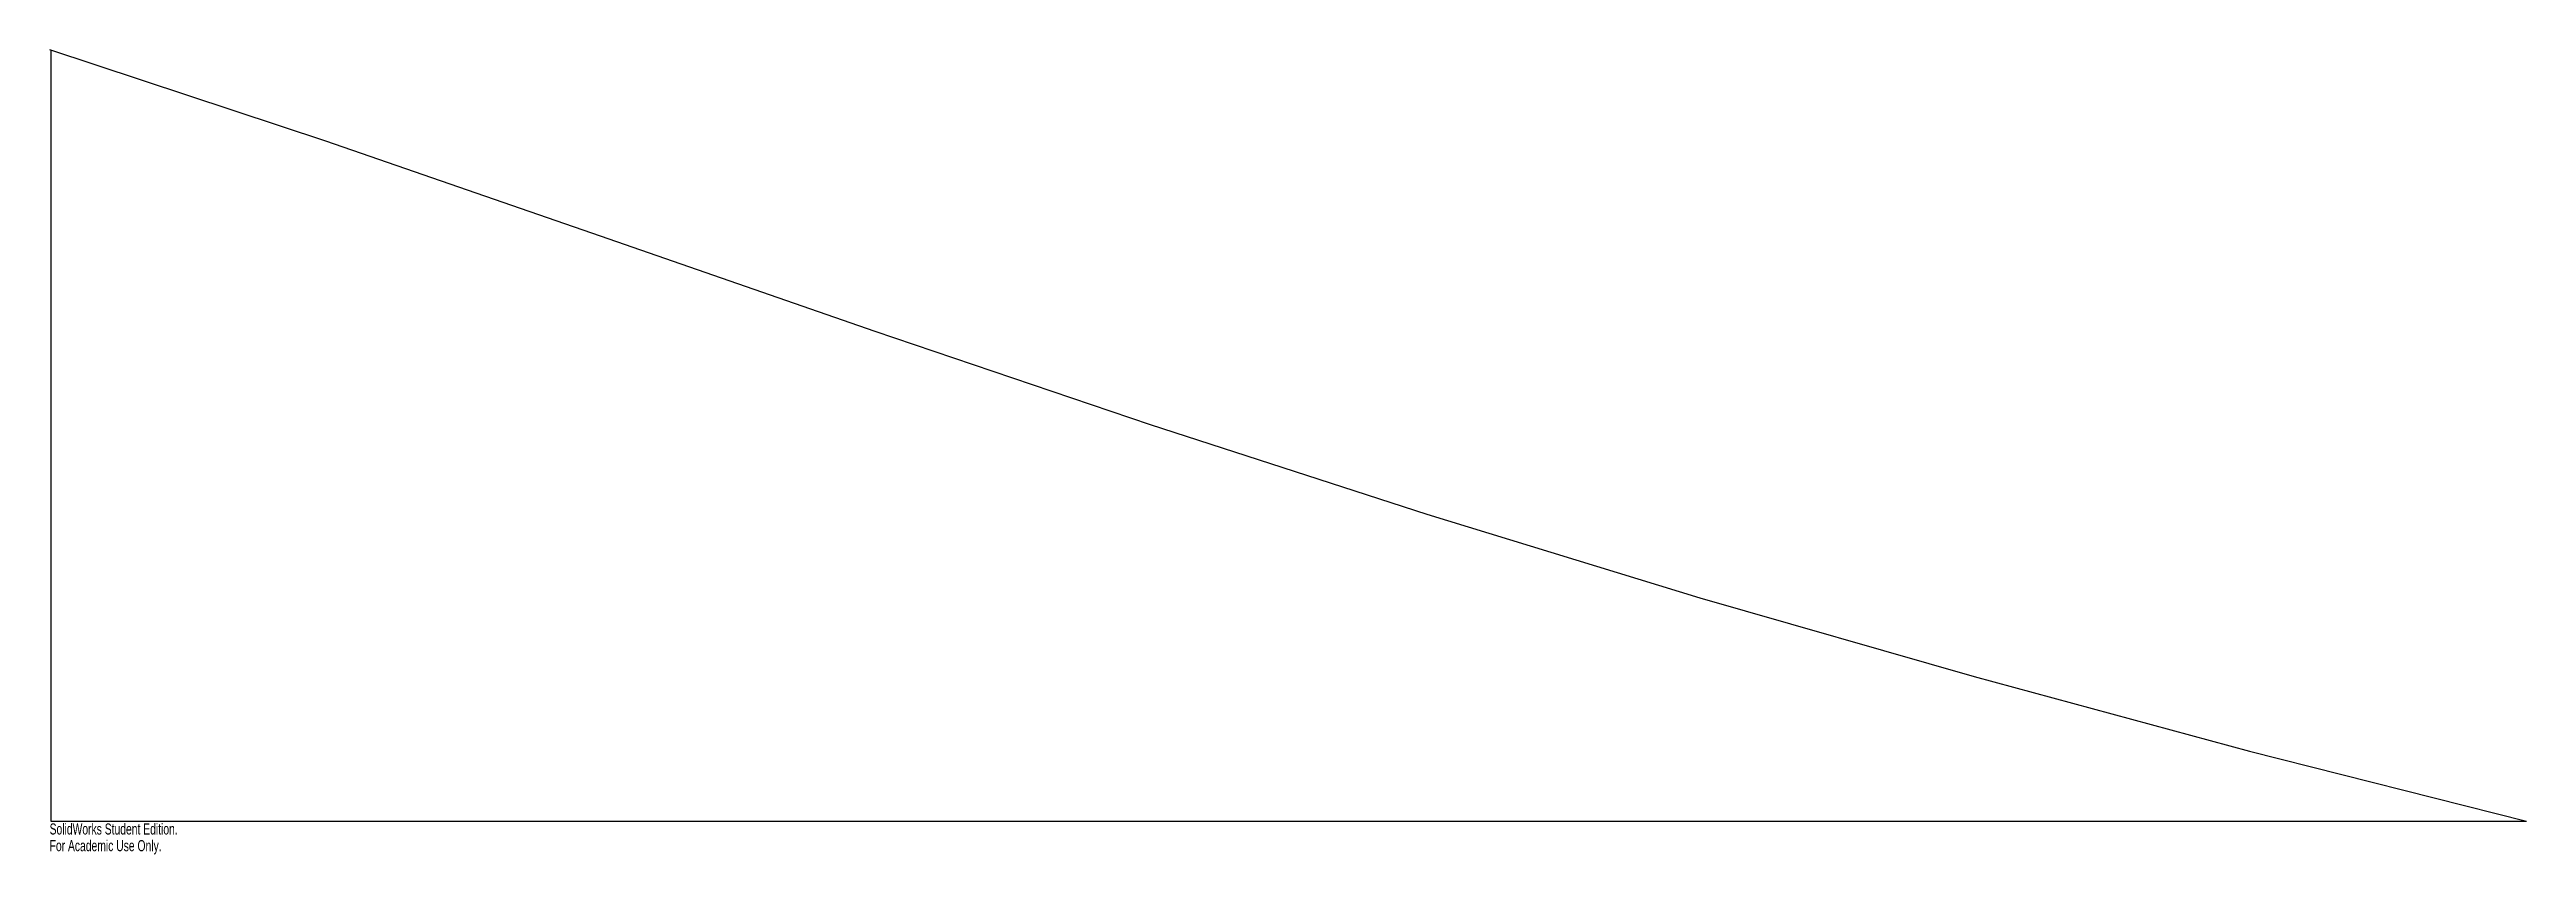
# Model space of a CAD drawing. Header units: millimetres. Extents: x -0.1 to 0.98, y -0.01 to 0.34.
import ezdxf

# ---------------------------------------------------------------- set-up
doc = ezdxf.new("R2010")
doc.units = ezdxf.units.MM
doc.styles.add('SLDTEXTSTYLE0', font='TXT', dxfattribs={"width": 0.7})

msp = doc.modelspace()

# ---------------------------------------------------------------- linework, layer by layer
at = {"color": 7, "linetype": 'Continuous'}
for p, q in [((-0.1041, 0.3376), (-0.1041, 0)), ((-0.1041, 0), (0.9798, 0))]:
    msp.add_line(p, q, dxfattribs=at)
at = {"color": 7, "linetype": 'Continuous', "flags": 128}
msp.add_lwpolyline([(-0.1047, 0.3378), (0.0161, 0.2978), (0.1364, 0.2563), (0.2566, 0.2145), (0.3772, 0.1736), (0.4983, 0.1344), (0.6178, 0.0978), (0.7379, 0.0633), (0.8586, 0.0307), (0.9798, 0)], dxfattribs=at)

# ---------------------------------------------------------------- texts
at = {"color": 7, "linetype": 'Continuous', "char_height": 0.004834, "attachment_point": 1, "style": 'SLDTEXTSTYLE0'}
for s, insert in [('SolidWorks Student Edition.', (-0.1047, -0.001)), ('For Academic Use Only.', (-0.1047, -0.0083))]:
    msp.add_mtext(s, dxfattribs=dict(at, insert=insert))

doc.saveas('drawing.dxf')
